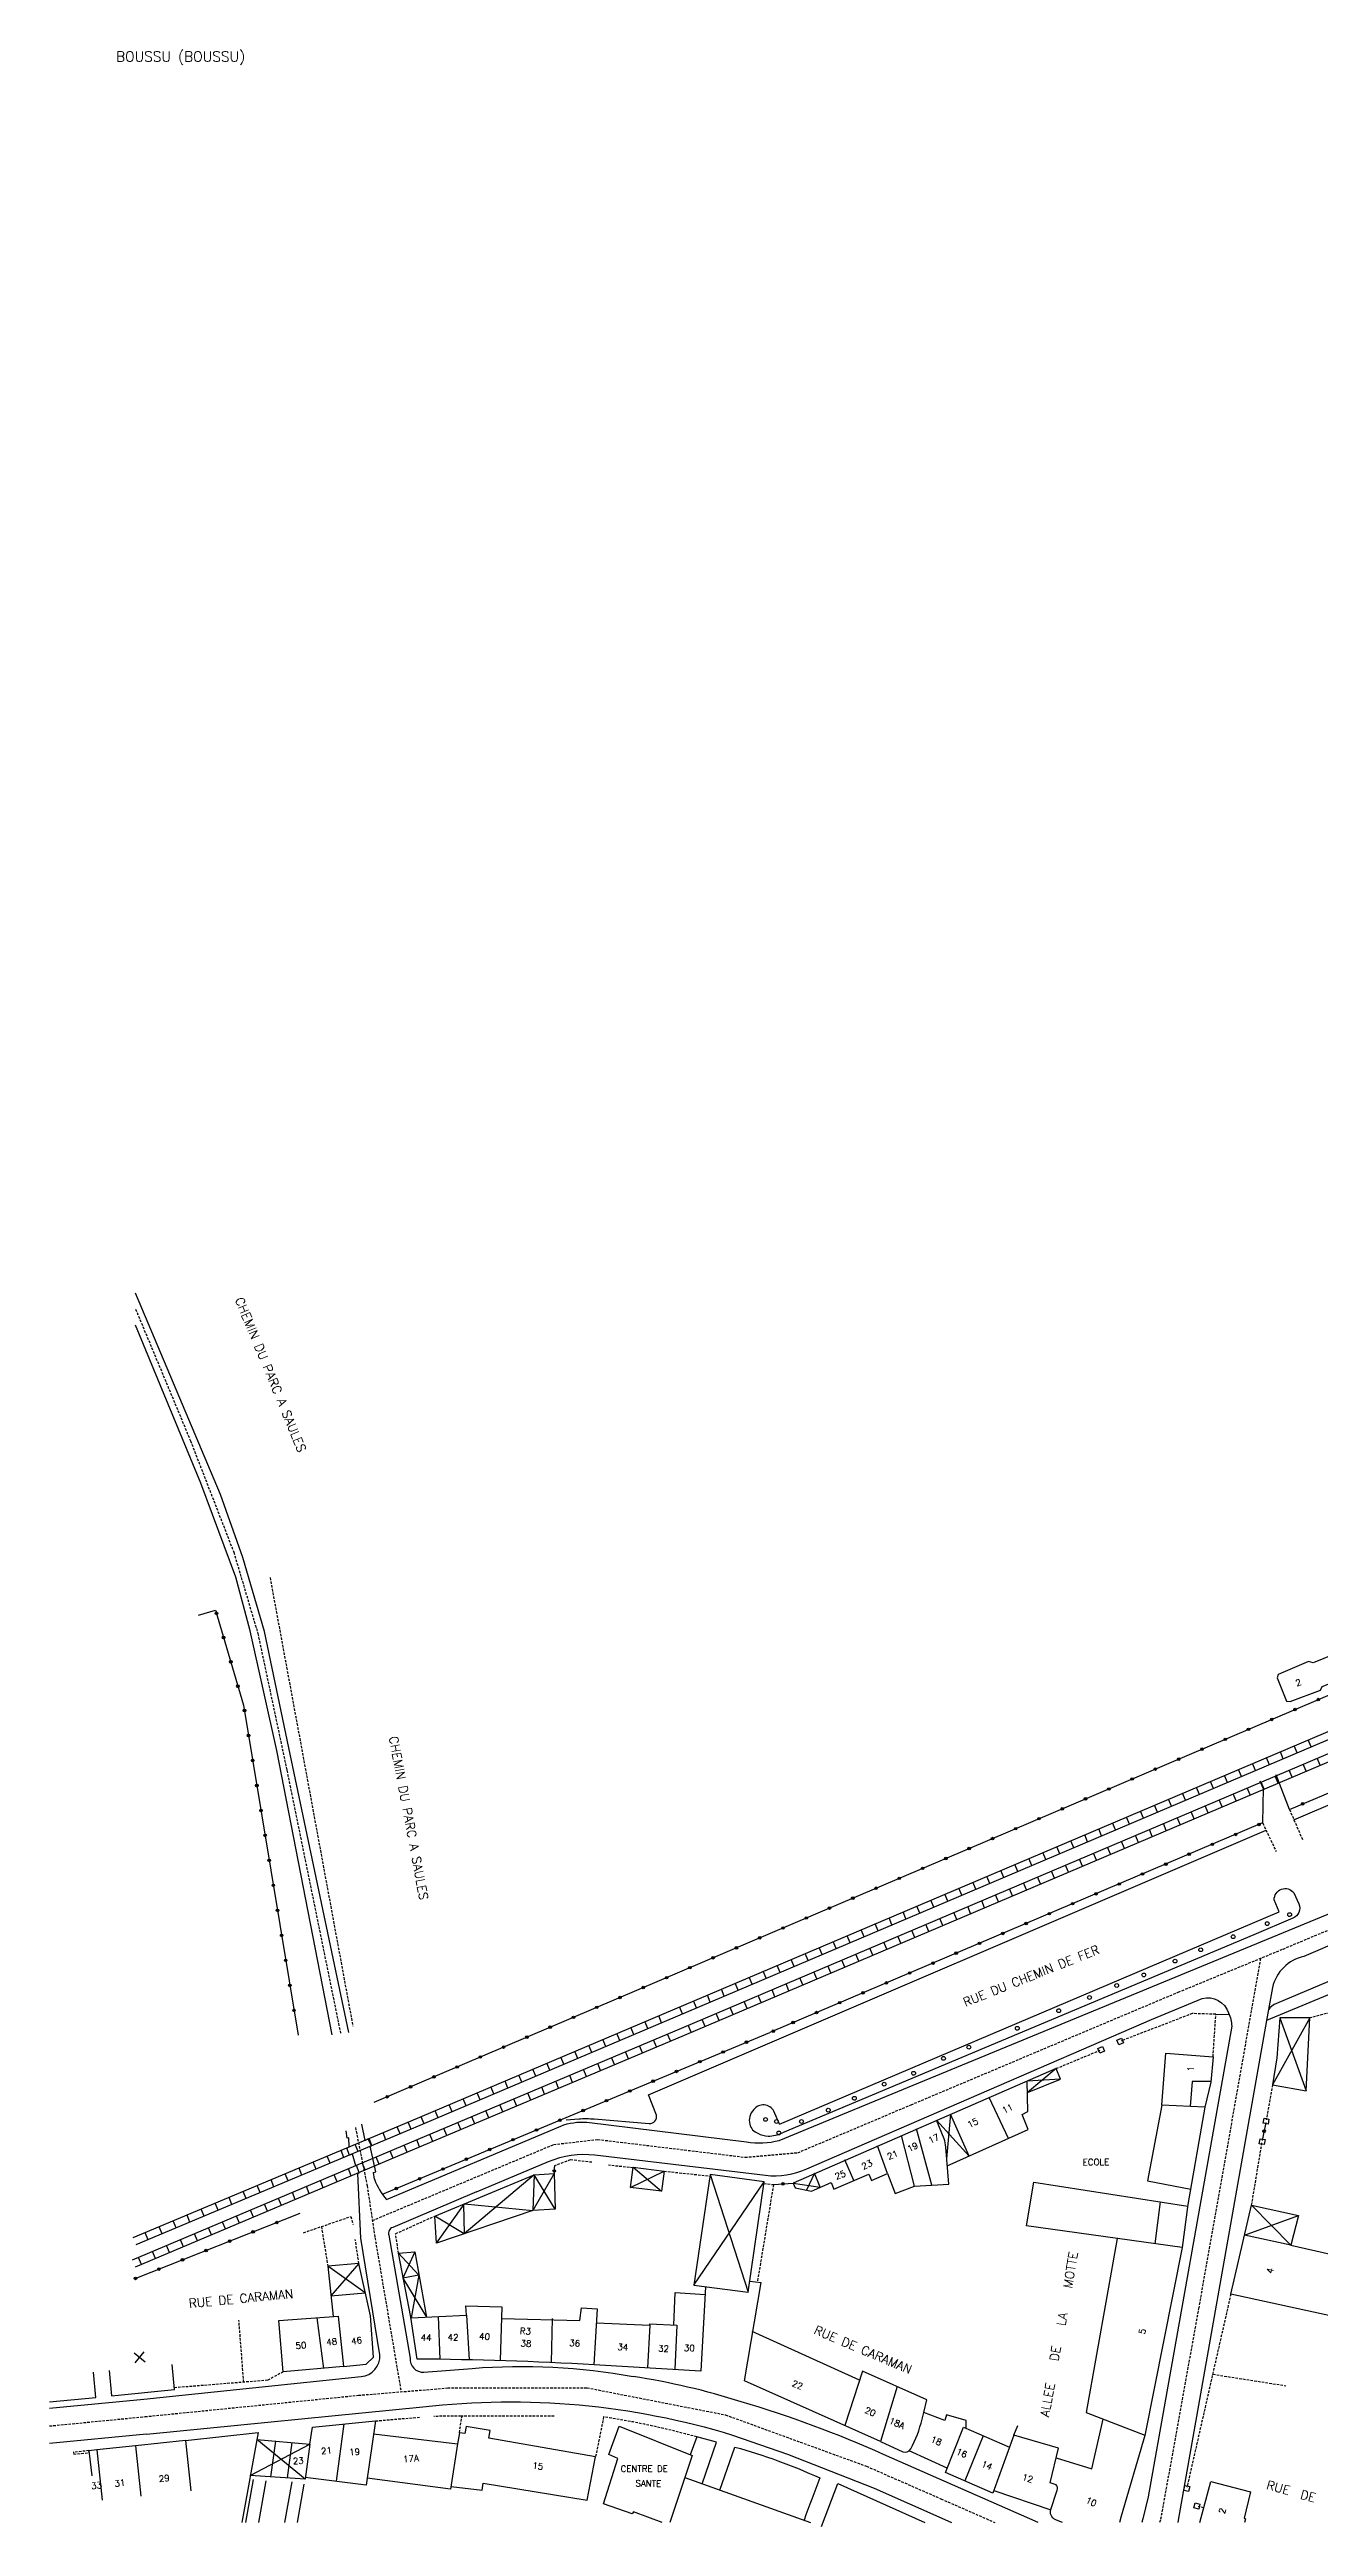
# Model space of a CAD drawing. Header units: millimetres. Extents: x 109000 to 110000, y 124999 to 126000.
# Drawn here: x 109000 to 109251.2, y 124999.2 to 125488.4 of the extents above; entities that cross this region are included whole.
import ezdxf
from ezdxf.enums import TextEntityAlignment as Align

# ---------------------------------------------------------------- set-up
doc = ezdxf.new("R2010")
doc.units = ezdxf.units.MM
doc.linetypes.add('DASHED', pattern=[0.75, 0.5, -0.25])
doc.layers.get('0').update_dxf_attribs({"linetype": 'CONTINUOUS'})
for name, color, linetype in [('W0001', 6, 'DASHED'), ('W0008', 7, 'CONTINUOUS'), ('W0100', 7, 'CONTINUOUS'), ('W0112', 1, 'DASHED'), ('W0310', 3, 'CONTINUOUS'), ('W0322', 7, 'CONTINUOUS'), ('W0420', 7, 'CONTINUOUS'), ('W0700', 7, 'CONTINUOUS'), ('W0980', 7, 'CONTINUOUS'), ('W0989', 7, 'CONTINUOUS'), ('W0991', 7, 'CONTINUOUS'), ('W1102', 7, 'CONTINUOUS')]:
    doc.layers.add(name, color=color, linetype=linetype)
doc.styles.get("Standard").update_dxf_attribs({"font": 'romans.shx', "width": 0.85})

# ---------------------------------------------------------------- blocks, each defined once
blk = doc.blocks.new('t112o')
at = {"color": 0, "linetype": 'Continuous'}
for p, q in [((-0.5, 0.5), (0.5, 0.5)), ((-0.5, -0.5), (-0.5, 0.5)), ((0.5, 0.5), (0.5, -0.5)), ((0.5, -0.5), (-0.5, -0.5))]:
    blk.add_line(p, q, dxfattribs=at)
blk = doc.blocks.new('t322o')
at = {"color": 0, "linetype": 'Continuous'}
for radius in [0.25, 0.15]:
    blk.add_circle((0, 0), radius, dxfattribs=at)
blk = doc.blocks.new('t991o')
at = {"color": 0, "linetype": 'Continuous'}
for p, q in [((-1, 1), (1, -1)), ((-1, -1), (1, 1))]:
    blk.add_line(p, q, dxfattribs=at)

msp = doc.modelspace()

# ---------------------------------------------------------------- linework, layer by layer
at = {"layer": 'W0001'}
for points in [[(109017, 125239.67), (109027.85, 125213.66), (109036.4, 125191.65), (109041.17, 125175.57), (109046.9, 125148.56), (109057.52, 125096.55)], [(109063.8, 125059.65), (109099.62, 125074.65), (109108.31, 125075.66), (109137.46, 125072.14), (109147.86, 125073.04), (109170.25, 125082.5), (109223.06, 125104.75), (109243.76, 125113.26), (109270.49, 125124.51), (109289.74, 125132.59), (109314.06, 125143.87), (109397.12, 125179.48)], [(109239.31, 125111.43), (109227.1, 125042.46)], [(109060.45, 125078.01), (109062.75, 125066.54), (109064.31, 125056.27), (109069.47, 125025.82)], [(109227.1, 125042.46), (109219.53, 125000.5), (109219.35, 125000)], [(109018.88, 125020.91), (109061.06, 125025.13), (109078.68, 125026.57), (109106.22, 125026.61), (109133.56, 125021.26), (109161.43, 125011.12), (109176.15, 125004.68), (109186.81, 125000)], [(109000, 125019.07), (109018.88, 125020.91)]]:
    msp.add_lwpolyline(points, dxfattribs=at)
at = {"layer": 'W0008'}
for points in [[(109042.48, 125175.96), (109038.19, 125190.57), (109033.77, 125203.02), (109017, 125242.79)], [(109039.66, 125176.1), (109036.85, 125186.68), (109029.88, 125205.3), (109017, 125236.5)], [(109044.89, 125152.5), (109039.66, 125176.1)], [(109047.32, 125153.02), (109042.48, 125175.96)], [(109245.91, 125138.79), (109290.85, 125158.03)], [(109055.85, 125096.34), (109044.89, 125152.5)], [(109059.18, 125096.76), (109047.32, 125153.02)], [(109245.02, 125140.85), (109242.39, 125147.65)], [(109239.83, 125145.02), (109239.23, 125146.45)], [(109239.83, 125145.02), (109239.72, 125138.16)], [(109157.9, 125081.09), (109290.04, 125135.58)], [(109144.26, 125078.7), (109242.99, 125120.61)], [(109272.37, 125112.37), (109240.46, 125099.14)], [(109240.46, 125099.14), (109223.04, 125000.47)], [(109230.47, 125100.39), (109233.1, 125100.35)], [(109064.22, 125067.79), (109064, 125069.1), (109064.46, 125069.24), (109063.37, 125074.35), (109063.62, 125074.38), (109062.95, 125075.78), (109062.4, 125075.46), (109061.7, 125078.65)], [(109106.16, 125079.05), (109137.73, 125075.2)], [(109060.93, 125068.92), (109061.21, 125069.1), (109060.67, 125070.52), (109060.52, 125070.44), (109059.85, 125072.72), (109059.26, 125072.53), (109058.74, 125073.96), (109059.22, 125074.19), (109059.14, 125075.95), (109058.82, 125075.9), (109058.62, 125077.35)], [(109061.5, 125056.14), (109060.93, 125068.92)], [(109000, 125022.6), (109018.63, 125024.39)], [(109019.14, 125017.44), (109000, 125015.59)], [(109145.85, 125013.49), (109162.93, 125006.76), (109176.91, 125000.58), (109178.22, 125000)], [(109223.04, 125000.47), (109222.95, 125000)]]:
    msp.add_lwpolyline(points, dxfattribs=at)
for points in [[(109102.07, 125079.55), (109104.57, 125079.73, -0.042655), (109107.66, 125079.7), (109118.5, 125078.82, 0.506451), (109119.93, 125080.47), (109118.35, 125084.44), (109240.4, 125136.72)], [(109245.88, 125124.39), (109246.86, 125122.17, -0.428439), (109245.69, 125119.35), (109238.01, 125116.07), (109144.83, 125076.98)], [(109242.99, 125120.61), (109242.01, 125122.98, -0.719124), (109245.88, 125124.39)], [(109271.78, 125122.03), (109247.88, 125111.81, 0.288825), (109241.68, 125105.69), (109240.46, 125099.14)], [(109268.19, 125113.34), (109242.48, 125102.49, 0.181035), (109240.85, 125101.23)], [(109217.76, 125099.35), (109227.77, 125103.47, -0.410106), (109232.97, 125100.63, -0.116405), (109233.61, 125098.01), (109217.1, 125005.1)], [(109084.4, 125065.33), (109098.63, 125071.28, -0.138104), (109107.75, 125072.6), (109141.5, 125068.57, 0.129521), (109149.65, 125069.86), (109217.76, 125099.35)], [(109101.02, 125078.3, -0.114454), (109106.16, 125079.05)], [(109137.73, 125075.2, 0.10524), (109144.2, 125075.47), (109157.9, 125081.09)], [(109139.15, 125081.55, 0.272539), (109138.4, 125078.65, 0.280868), (109139.98, 125076.91, 0.136403), (109141.98, 125076.33, 0.122889), (109144.83, 125076.98, 2.026386)], [(109144.26, 125078.7), (109143.15, 125081.24, 0.543901), (109139.15, 125081.55, 2.226819)], [(109064.22, 125067.79, 0.088597), (109066.56, 125063.82), (109101.02, 125078.3)], [(109084.4, 125065.33), (109067.81, 125058.28, 0.419509), (109067.07, 125056.75), (109071.3, 125032.49, 0.468859), (109073.99, 125029.7), (109083.54, 125030.45, -0.064618), (109115.33, 125028.84, -2.585765)], [(109018.63, 125024.39), (109061.59, 125028.82, 0.411448), (109065.27, 125033.13), (109061.5, 125056.14)], [(109019.14, 125017.44), (109073.78, 125022.82, -0.103506), (109134.99, 125017.28), (109145.85, 125013.49)], [(109195.34, 125000), (109164.81, 125013.43, 0.033712), (109136.66, 125023.85)], [(109217.1, 125005.1), (109216.04, 125000.72, -0.021845), (109215.84, 125000, -0.02523)]]:
    msp.add_lwpolyline(points, format="xyb", dxfattribs=at)
msp.add_arc((109094.14, 124890.03), 140.41, 72.3736, 81.3228, dxfattribs=at)
at = {"layer": 'W0100'}
for points in [[(109245.17, 125162.13), (109251.18, 125164.41), (109251.5, 125165.09), (109255.7, 125166.77), (109255.94, 125167.46), (109254.5, 125171.18), (109253.9, 125171.5), (109249.69, 125169.78), (109248.81, 125170.02), (109242.76, 125167.5), (109242.56, 125166.85), (109244.41, 125162.25), (109245.17, 125162.13)], [(109249.04, 125099.68), (109243.14, 125099.68), (109242.55, 125091.8), (109241.7, 125086.47), (109248.31, 125085.29), (109249.04, 125099.68), (109241.7, 125086.47)], [(109243.14, 125099.68), (109248.31, 125085.29)], [(109193.24, 125084.95), (109199.76, 125087.53), (109198.93, 125089.67), (109146.93, 125067.03)], [(109198.93, 125089.67), (109193.24, 125084.95)], [(109220.56, 125092.69), (109229.93, 125091.98), (109229.5, 125086.98), (109228.3, 125082.02), (109219.79, 125082.45), (109220.56, 125092.69)], [(109189.47, 125075.86), (109185.69, 125083.94)], [(109193.36, 125077.59), (109192.2, 125080.58), (109193.32, 125081.18), (109193.19, 125087.19)], [(109199.76, 125087.53), (109193.19, 125087.19)], [(109229.46, 125087.11), (109225.82, 125087.11), (109225.43, 125082.16)], [(109181.7, 125072.38), (109175.3, 125079.44)], [(109178.04, 125080.62), (109177.28, 125071.9)], [(109181.7, 125072.38), (109178.04, 125080.62)], [(109228.3, 125082.02), (109224.96, 125062.78), (109223.79, 125054.29), (109193.06, 125058.6), (109194.5, 125067.22), (109224.92, 125062.45)], [(109219.79, 125082.45), (109216.99, 125067.48), (109225.5, 125065.86)], [(109165.59, 125068.93), (109163.6, 125074.37)], [(109170.92, 125066.41), (109168.34, 125076.42)], [(109174.35, 125066.61), (109171.35, 125077.73)], [(109177.4, 125070.46), (109193.36, 125077.59)], [(109076.11, 125060.53), (109095.75, 125068.66), (109099.73, 125068.91), (109099.92, 125061.87), (109095.51, 125061.63), (109076.48, 125055.14), (109076.11, 125060.53)], [(109095.75, 125068.66), (109081.94, 125057.01)], [(109099.73, 125068.91), (109095.51, 125061.63)], [(109095.75, 125068.66), (109095.51, 125061.63)], [(109099.92, 125061.87), (109095.75, 125068.66)], [(109115.34, 125070.21), (109121.44, 125069.39), (109120.95, 125065.47), (109114.81, 125066.16), (109115.34, 125070.21), (109120.95, 125065.47)], [(109114.81, 125066.16), (109121.44, 125069.39)], [(109130.53, 125068.74), (109127.31, 125046.86), (109138.07, 125045.51), (109141.21, 125067.28), (109130.53, 125068.74), (109138.07, 125045.51)], [(109151.16, 125068.99), (109149.59, 125065.66)], [(109152.29, 125066.2), (109151.16, 125068.99)], [(109158.92, 125067.52), (109157.19, 125071.6)], [(109127.31, 125046.86), (109141.21, 125067.28)], [(109146.93, 125067.03), (109152.29, 125066.2)], [(109081.94, 125057.01), (109076.11, 125060.53)], [(109076.48, 125055.14), (109081.99, 125062.91), (109095.51, 125061.63)], [(109081.81, 125062.89), (109081.94, 125057.01)], [(109218.46, 125055.03), (109219.55, 125063.31)], [(109237.55, 125062.68), (109246.8, 125060.61), (109245.31, 125054.78), (109253.1, 125053.03), (109254.39, 125058.98), (109270.66, 125055.32), (109269.68, 125050.78), (109266.07, 125051.56), (109263.07, 125038.65), (109233.43, 125045.11), (109237.55, 125062.68), (109245.31, 125054.78), (109236.13, 125056.77), (109246.8, 125060.61)], [(109210.96, 125056.09), (109204.84, 125021.71)], [(109223.79, 125054.29), (109216.41, 125017.19), (109211.79, 125001.25)], [(109061.14, 125051.15), (109055, 125050.64), (109056.02, 125040.66)], [(109062.4, 125045.37), (109055, 125050.64)], [(109061.14, 125051.15), (109055.6, 125044.78)], [(109058.11, 125030.78), (109062.58, 125031.25), (109064.03, 125032.68), (109063.4, 125040.81), (109061.14, 125051.15)], [(109071.43, 125040.55), (109068.96, 125053.18), (109072.16, 125053.49), (109074.48, 125040.55)], [(109068.96, 125053.18), (109073, 125048.82)], [(109072.16, 125053.49), (109069.83, 125048.29)], [(109055.6, 125044.78), (109062.4, 125045.37)], [(109073, 125048.82), (109069.83, 125048.29)], [(109069.83, 125048.29), (109074.48, 125040.55)], [(109073, 125048.82), (109071.45, 125040.4)], [(109123.36, 125039), (109123.64, 125045.4), (109129.55, 125045.01)], [(109164.2, 125016), (109137.31, 125027.96), (109140.6, 125047.42)], [(109138.42, 125047.67), (109140.6, 125047.42)], [(109045.33, 125039.93), (109057.01, 125040.73), (109058.11, 125030.78), (109046.19, 125029.76), (109045.33, 125039.93)], [(109052.81, 125040.44), (109054.11, 125030.44)], [(109071.45, 125040.4), (109082.4, 125040.92), (109082.26, 125042.78), (109089.37, 125042.57), (109089.03, 125031.97)], [(109076.78, 125040.66), (109077.15, 125032.23)], [(109082.4, 125040.92), (109082.91, 125032.13)], [(109089.3, 125040.3), (109104.82, 125039.93), (109105.13, 125042.37), (109108.24, 125042.21)], [(109099.36, 125040.31), (109099.11, 125031.58)], [(109108.24, 125042.21), (109107.55, 125031.14)], [(109108.07, 125039.46), (109118.63, 125038.98), (109118.19, 125030.52)], [(109118.63, 125038.98), (109118.66, 125039.24), (109123.94, 125038.97)], [(109123.94, 125038.97), (109123.57, 125030.2)], [(109160.09, 125028.09), (109138.85, 125037.72)], [(109000, 125023.83), (109009.15, 125024.72), (109008.66, 125029.7)], [(109011.76, 125030.01), (109012.25, 125025.03), (109024.71, 125026.27), (109024.22, 125031.24)], [(109181.13, 125018.69), (109181.13, 125020.16), (109177.24, 125021.25), (109176.89, 125020.18), (109172.76, 125021.76), (109173.35, 125024.23), (109160.68, 125029.9), (109157.14, 125019.14)], [(109040.97, 125016.42), (109051.41, 125015.46), (109051.94, 125018.86), (109064.42, 125020.06)], [(109064.42, 125020.06), (109062.59, 125007.4), (109050.55, 125008.9)], [(109198.92, 125012.79), (109206, 125010.63), (109208.22, 125020.41)], [(109204.84, 125021.71), (109216.42, 125017.23)], [(109026.88, 125016.2), (109017, 125015.16), (109009.34, 125014.35), (109007.8, 125014.18), (109008.33, 125009.21)], [(109026.88, 125016.2), (109041.21, 125017.75), (109037.98, 125000)], [(109039.67, 125009.29), (109051.41, 125015.46)], [(109051.41, 125015.46), (109050.5, 125008.57), (109039.67, 125009.29)], [(109050.5, 125008.57), (109040.97, 125016.42)], [(109044.64, 125016.08), (109043.69, 125009.02)], [(109047.87, 125015.79), (109046.93, 125008.81)], [(109058.18, 125019.46), (109056.65, 125008.14)], [(109080.63, 125015.55), (109079.25, 125006.58), (109062.78, 125008.74)], [(109064.05, 125017.53), (109080.63, 125015.55)], [(109079.34, 125007.13), (109085.49, 125006.41), (109085.67, 125007.77), (109106.23, 125004.4), (109107.92, 125013), (109086.83, 125016.69), (109087.07, 125018.16), (109082.32, 125018.98), (109082.04, 125017.58), (109080.99, 125017.74), (109080.63, 125015.55)], [(109121.07, 125000), (109115.4, 125002.14), (109115.16, 125001.71), (109109.49, 125003.71), (109112.31, 125012.66), (109110.5, 125013.44), (109112.55, 125019.01), (109127.02, 125013.22), (109122.61, 125000)], [(109128.96, 125007.65), (109131.82, 125015.89), (109127.93, 125016.89), (109126.62, 125013.38)], [(109190.55, 125017.27), (109186.43, 125005.77), (109177.04, 125009.89), (109180.62, 125018.86), (109189.68, 125014.85)], [(109184.51, 125017.14), (109180.88, 125008.2)], [(109190.55, 125017.27), (109191.32, 125019.17)], [(109177.38, 125010.74), (109169.9, 125014.16)], [(109125.56, 125008.87), (109150.39, 125000)], [(109152.58, 124999.22), (109155.77, 125007.69), (109172.97, 125000)], [(109186.63, 125006.33), (109197.85, 125002.5)], [(109227.32, 125000), (109229.51, 125008.11), (109237.32, 125006.05), (109236.04, 125000.89), (109236.31, 125000.73), (109236.12, 125000)]]:
    msp.add_lwpolyline(points, dxfattribs=at)
for points in [[(109146.93, 125067.03), (109147.37, 125066.11), (109150.57, 125065.47), (109154.49, 125067.14), (109154.99, 125065.85), (109161.89, 125068.77), (109162.43, 125067.54), (109165.59, 125068.93), (109167.12, 125065.01), (109170.92, 125066.41), (109177.69, 125066.8), (109177.1, 125074.16, 0.049676), (109176.8, 125075.8), (109175.3, 125079.44)], [(109129.63, 125046.54), (109128.73, 125029.9), (109107.61, 125031.14, 0.013011), (109072.67, 125032.27), (109071.43, 125040.55)], [(109167.52, 125026.84), (109164.2, 125016), (109168.6, 125013.99, 0.399245), (109170.2, 125014.53, 0.05765), (109172.44, 125020.39), (109172.76, 125021.76)], [(109132.49, 125006.39), (109135.45, 125014.9, -0.039484), (109152.21, 125008.8, 0.001769), (109149.1, 125000.46, -0.72343)], [(109200.15, 125000), (109199.02, 125000.49, -0.388843), (109197.81, 125002.36), (109199.14, 125006.4, 0.277811), (109198.9, 125007.44), (109197.74, 125007.86), (109199.38, 125014.71), (109190.55, 125017.27)], [(109211.79, 125001.25), (109211.42, 125000, -0.431649)]]:
    msp.add_lwpolyline(points, format="xyb", dxfattribs=at)
at = {"layer": 'W0112'}
for p, q in [((109007.8, 125014.19), (109004.75, 125013.88)), ((109004.75, 125013.88), (109004.79, 125013.49))]:
    msp.add_line(p, q, dxfattribs=at)
for points in [[(109043.58, 125186.61), (109059.94, 125098.03)], [(109239.72, 125138.16), (109242.38, 125132.54)], [(109245.02, 125140.85), (109247.68, 125134.68)], [(109297.28, 125044.98), (109282.15, 125107.97), (109249.04, 125099.68)], [(109229.93, 125091.98), (109230.47, 125100.39), (109225.82, 125100.52), (109211.77, 125095.12)], [(109198.93, 125089.67), (109207.59, 125093.28)], [(109241.7, 125086.47), (109240.44, 125079.5)], [(109237.55, 125062.68), (109239.58, 125074.96)], [(109107.17, 125071.14), (109102.91, 125071.62), (109099.78, 125070.47), (109099.74, 125069.91)], [(109115.33, 125070.05), (109110.47, 125070.55)], [(109121.44, 125069.39), (109130.48, 125068.43)], [(109143.06, 125066.74), (109139.87, 125047.51)], [(109141.16, 125066.95), (109143.06, 125066.74)], [(109050.18, 125057.24), (109059.56, 125060.44), (109059.98, 125058.84)], [(109068.96, 125053.18), (109068.4, 125057.04), (109076.11, 125060.53)], [(109053.72, 125058.45), (109055, 125050.64)], [(109061.14, 125051.15), (109060.43, 125055.89)], [(109233.43, 125045.11), (109224.77, 125006.97)], [(109038.38, 125027.72), (109037.43, 125039.94)], [(109046.19, 125029.76), (109043.11, 125028.1), (109024.64, 125026.6)], [(109229.91, 125029.28), (109244.31, 125027.02)], [(109064.42, 125020.06), (109073.25, 125020.82)], [(109080.99, 125017.74), (109081.52, 125021.03)], [(109004.79, 125013.49), (109007.84, 125013.79), (109007.8, 125014.19)], [(109228.11, 125002.87), (109226.98, 125003.19)]]:
    msp.add_lwpolyline(points, dxfattribs=at)
for points in [[(109099.72, 125021.03), (109081.31, 125021.03, 0.007458), (109075.93, 125020.95, 1.183471)], [(109127.93, 125016.89, 0.029642), (109109.49, 125020.86), (109107.92, 125013)]]:
    msp.add_lwpolyline(points, format="xyb", dxfattribs=at)
at = {"layer": 'W0310'}
for points in [[(109040.25, 125008.48), (109038.76, 125000)], [(109042.73, 125008.25), (109041.29, 125000)], [(109047.87, 125008.02), (109046.46, 125000)], [(109050.28, 125007.55), (109048.95, 125000)]]:
    msp.add_lwpolyline(points, dxfattribs=at)
at = {"layer": 'W0322'}
for points in [[(109064.18, 125082.99), (109294.16, 125181.05), (109397.1, 125227.13)], [(109029.43, 125179.23), (109032.81, 125180.16), (109038.35, 125161.4), (109049.11, 125096.24)], [(109245.02, 125140.85), (109291.62, 125160.48), (109298.88, 125144.37), (109312.27, 125150.14)], [(109239.72, 125138.16), (109142.36, 125096.8)], [(109065.78, 125064.82), (109142.36, 125096.8)], [(109240.35, 125079.01), (109239.66, 125075.45)], [(109099.74, 125069.91), (109099.73, 125068.91)], [(109143.06, 125066.74), (109146.93, 125067.03)], [(109016.92, 125048.18), (109049.54, 125061.08)]]:
    msp.add_lwpolyline(points, dxfattribs=at)
at = {"layer": 'W0420', "color": 0}
for centre in [(109240.63, 125118.28), (109245.06, 125120.06), (109227.48, 125113.12), (109233.91, 125115.69), (109216.23, 125108.15), (109222.41, 125110.88), (109205.5, 125103.69), (109210.89, 125106.07), (109191.24, 125097.61), (109199.42, 125101.08), (109181.67, 125093.88), (109170.76, 125088.73), (109176.65, 125091.67), (109159.05, 125083.78), (109164.94, 125086.58), (109141.5, 125079.61), (109143.65, 125079.21), (109148.6, 125079.21), (109153.89, 125081.43), (109144.11, 125076.94)]:
    msp.add_circle(centre, 0.375, dxfattribs=at)
at = {"layer": 'W0700', "color": 0}
for p, q in [((109243.81, 125150.84), (109243.22, 125152.22)), ((109246.57, 125152.01), (109245.98, 125153.39)), ((109249.33, 125153.18), (109248.74, 125154.57)), ((109232.76, 125146.15), (109232.17, 125147.53)), ((109235.52, 125147.32), (109234.94, 125148.71)), ((109238.28, 125148.5), (109237.7, 125149.88)), ((109241.05, 125149.67), (109240.46, 125151.05)), ((109242.78, 125146.05), (109242.19, 125147.43)), ((109245.54, 125147.22), (109244.95, 125148.6)), ((109248.3, 125148.39), (109247.71, 125149.77)), ((109251.06, 125149.56), (109250.48, 125150.94)), ((109221.71, 125141.47), (109221.13, 125142.85)), ((109224.48, 125142.64), (109223.89, 125144.02)), ((109227.24, 125143.81), (109226.65, 125145.19)), ((109230, 125144.98), (109229.41, 125146.36)), ((109231.73, 125141.36), (109231.15, 125142.74)), ((109234.49, 125142.53), (109233.91, 125143.91)), ((109237.25, 125143.7), (109236.67, 125145.08)), ((109240.02, 125144.87), (109239.43, 125146.25)), ((109210.67, 125136.78), (109210.08, 125138.16)), ((109213.43, 125137.95), (109212.84, 125139.33)), ((109216.19, 125139.12), (109215.61, 125140.5)), ((109218.95, 125140.29), (109218.37, 125141.67)), ((109220.68, 125136.67), (109220.1, 125138.05)), ((109223.45, 125137.84), (109222.86, 125139.22)), ((109226.21, 125139.01), (109225.62, 125140.39)), ((109228.97, 125140.18), (109228.38, 125141.57)), ((109196.86, 125130.92), (109196.27, 125132.3)), ((109199.62, 125132.09), (109199.04, 125133.47)), ((109202.38, 125133.26), (109201.8, 125134.64)), ((109205.14, 125134.43), (109204.56, 125135.81)), ((109206.88, 125130.81), (109206.29, 125132.19)), ((109207.91, 125135.61), (109207.32, 125136.99)), ((109209.64, 125131.98), (109209.05, 125133.36)), ((109212.4, 125133.15), (109211.81, 125134.53)), ((109215.16, 125134.32), (109214.58, 125135.71)), ((109217.92, 125135.5), (109217.34, 125136.88)), ((109185.81, 125126.23), (109185.23, 125127.61)), ((109188.57, 125127.4), (109187.99, 125128.78)), ((109191.34, 125128.57), (109190.75, 125129.96)), ((109194.1, 125129.75), (109193.51, 125131.13)), ((109195.83, 125126.12), (109195.24, 125127.5)), ((109198.59, 125127.29), (109198.01, 125128.67)), ((109201.35, 125128.46), (109200.77, 125129.85)), ((109204.12, 125129.64), (109203.53, 125131.02)), ((109174.77, 125121.54), (109174.18, 125122.92)), ((109177.53, 125122.72), (109176.94, 125124.1)), ((109180.29, 125123.89), (109179.7, 125125.27)), ((109183.05, 125125.06), (109182.47, 125126.44)), ((109184.78, 125121.43), (109184.2, 125122.81)), ((109187.55, 125122.6), (109186.96, 125123.98)), ((109190.31, 125123.78), (109189.72, 125125.16)), ((109193.07, 125124.95), (109192.48, 125126.33)), ((109163.72, 125116.86), (109163.13, 125118.24)), ((109166.48, 125118.03), (109165.9, 125119.41)), ((109169.24, 125119.2), (109168.66, 125120.58)), ((109172, 125120.37), (109171.42, 125121.75)), ((109173.74, 125116.74), (109173.15, 125118.12)), ((109176.5, 125117.92), (109175.91, 125119.3)), ((109179.26, 125119.09), (109178.68, 125120.47)), ((109182.02, 125120.26), (109181.44, 125121.64)), ((109152.67, 125112.17), (109152.09, 125113.55)), ((109155.43, 125113.34), (109154.85, 125114.72)), ((109158.2, 125114.51), (109157.61, 125115.89)), ((109160.96, 125115.68), (109160.37, 125117.06)), ((109162.69, 125112.06), (109162.11, 125113.44)), ((109165.45, 125113.23), (109164.87, 125114.61)), ((109168.22, 125114.4), (109167.63, 125115.78)), ((109170.98, 125115.57), (109170.39, 125116.95)), ((109141.63, 125107.48), (109141.04, 125108.86)), ((109144.39, 125108.65), (109143.8, 125110.03)), ((109147.15, 125109.82), (109146.56, 125111.21)), ((109149.91, 125111), (109149.33, 125112.38)), ((109151.65, 125107.37), (109151.06, 125108.75)), ((109154.41, 125108.54), (109153.82, 125109.92)), ((109157.17, 125109.71), (109156.58, 125111.09)), ((109159.93, 125110.88), (109159.34, 125112.26)), ((109127.82, 125101.62), (109127.23, 125103)), ((109130.58, 125102.79), (109129.99, 125104.17)), ((109133.34, 125103.96), (109132.76, 125105.35)), ((109136.1, 125105.14), (109135.52, 125106.52)), ((109137.84, 125101.51), (109137.25, 125102.89)), ((109138.86, 125106.31), (109138.28, 125107.69)), ((109140.6, 125102.68), (109140.01, 125104.06)), ((109143.36, 125103.85), (109142.77, 125105.23)), ((109146.12, 125105.02), (109145.54, 125106.4)), ((109148.88, 125106.2), (109148.3, 125107.58)), ((109118.2, 125097.54), (109117.62, 125098.92)), ((109120.96, 125098.71), (109120.38, 125100.09)), ((109125.06, 125100.45), (109124.47, 125101.83)), ((109126.79, 125096.82), (109126.21, 125098.2)), ((109129.55, 125097.99), (109128.97, 125099.37)), ((109132.31, 125099.16), (109131.73, 125100.54)), ((109135.08, 125100.34), (109134.49, 125101.72)), ((109104.4, 125091.67), (109103.81, 125093.05)), ((109107.16, 125092.85), (109106.57, 125094.23)), ((109109.92, 125094.02), (109109.33, 125095.4)), ((109112.68, 125095.19), (109112.09, 125096.57)), ((109115.44, 125096.37), (109114.86, 125097.75)), ((109117.19, 125092.76), (109116.61, 125094.14)), ((109119.95, 125093.93), (109119.37, 125095.31)), ((109122.72, 125095.1), (109122.14, 125096.48)), ((109093.35, 125086.98), (109092.77, 125088.36)), ((109096.11, 125088.15), (109095.53, 125089.53)), ((109098.88, 125089.33), (109098.29, 125090.71)), ((109101.64, 125090.5), (109101.05, 125091.88)), ((109103.37, 125086.93), (109102.79, 125088.31)), ((109106.14, 125088.1), (109105.55, 125089.48)), ((109108.9, 125089.26), (109108.32, 125090.64)), ((109111.66, 125090.43), (109111.08, 125091.81)), ((109114.43, 125091.6), (109113.84, 125092.98)), ((109082.31, 125082.29), (109081.72, 125083.67)), ((109085.07, 125083.46), (109084.48, 125084.84)), ((109087.83, 125084.64), (109087.24, 125086.02)), ((109090.59, 125085.81), (109090.01, 125087.19)), ((109092.32, 125082.26), (109091.73, 125083.64)), ((109095.08, 125083.43), (109094.5, 125084.81)), ((109097.84, 125084.6), (109097.26, 125085.98)), ((109100.61, 125085.76), (109100.02, 125087.14)), ((109071.47, 125077.69), (109070.89, 125079.07)), ((109074.02, 125078.77), (109073.44, 125080.15)), ((109076.79, 125079.94), (109076.2, 125081.32)), ((109079.55, 125081.12), (109078.96, 125082.5)), ((109081.26, 125077.6), (109080.68, 125078.98)), ((109084.02, 125078.76), (109083.44, 125080.14)), ((109086.79, 125079.93), (109086.21, 125081.31)), ((109089.55, 125081.1), (109088.97, 125082.48)), ((109058.19, 125072.11), (109057.61, 125073.5)), ((109060.96, 125073.28), (109060.38, 125074.66)), ((109063.72, 125074.44), (109063.14, 125075.82)), ((109066.49, 125075.6), (109065.91, 125076.98)), ((109069.26, 125076.76), (109068.68, 125078.14)), ((109070.69, 125073.13), (109070.1, 125074.51)), ((109073.14, 125074.17), (109072.56, 125075.55)), ((109075.73, 125075.26), (109075.15, 125076.64)), ((109078.5, 125076.43), (109077.91, 125077.81)), ((109047.13, 125067.47), (109046.55, 125068.85)), ((109049.89, 125068.63), (109049.31, 125070.01)), ((109052.66, 125069.79), (109052.08, 125071.17)), ((109055.43, 125070.95), (109054.85, 125072.34)), ((109056.87, 125067.3), (109056.28, 125068.68)), ((109059.63, 125068.47), (109059.05, 125069.85)), ((109062.39, 125069.63), (109061.81, 125071.02)), ((109065.16, 125070.8), (109064.58, 125072.18)), ((109067.92, 125071.97), (109067.34, 125073.35)), ((109036.06, 125062.82), (109035.48, 125064.21)), ((109038.83, 125063.99), (109038.25, 125065.37)), ((109041.6, 125065.15), (109041.01, 125066.53)), ((109044.36, 125066.31), (109043.78, 125067.69)), ((109045.81, 125062.64), (109045.23, 125064.02)), ((109048.57, 125063.8), (109047.99, 125065.18)), ((109051.34, 125064.97), (109050.76, 125066.35)), ((109054.1, 125066.13), (109053.52, 125067.52)), ((109025, 125058.18), (109024.42, 125059.56)), ((109027.76, 125059.34), (109027.18, 125060.72)), ((109030.53, 125060.5), (109029.95, 125061.89)), ((109033.3, 125061.66), (109032.72, 125063.05)), ((109034.75, 125057.97), (109034.17, 125059.35)), ((109037.52, 125059.14), (109036.94, 125060.52)), ((109040.28, 125060.3), (109039.7, 125061.68)), ((109043.05, 125061.47), (109042.46, 125062.85)), ((109019.47, 125055.86), (109018.89, 125057.24)), ((109022.23, 125057.02), (109021.65, 125058.4)), ((109023.7, 125053.31), (109023.12, 125054.69)), ((109026.46, 125054.47), (109025.88, 125055.85)), ((109029.23, 125055.64), (109028.64, 125057.02)), ((109031.99, 125056.8), (109031.41, 125058.19)), ((109018.17, 125050.97), (109017.59, 125052.35)), ((109020.93, 125052.14), (109020.35, 125053.52))]:
    msp.add_line(p, q, dxfattribs=at)
at = {"layer": 'W0700'}
for points in [[(109123.14, 125101.27), (109317.79, 125183.86)], [(109123.73, 125099.88), (109318.37, 125182.48)], [(109124.9, 125097.64), (109283.62, 125165.01)], [(109125.48, 125096.26), (109284.2, 125163.63)], [(109071.44, 125079.3), (109123.14, 125101.27)], [(109072.02, 125077.92), (109123.73, 125099.88)], [(109072.87, 125075.68), (109124.9, 125097.65)], [(109073.45, 125074.3), (109125.48, 125096.26)], [(109016.55, 125056.26), (109071.44, 125079.3)], [(109016.43, 125051.87), (109072.87, 125075.68)], [(109017.02, 125050.49), (109073.45, 125074.3)], [(109017.13, 125054.88), (109072.02, 125077.92)]]:
    msp.add_lwpolyline(points, dxfattribs=at)
at = {"layer": 'W1102'}
for p, q in [((109017, 125015.16), (109018.04, 125005.21)), ((109026.88, 125016.2), (109027.92, 125006.25)), ((109009.34, 125014.35), (109010.4, 125004.4))]:
    msp.add_line(p, q, dxfattribs=at)

# ---------------------------------------------------------------- block references
at = {"layer": 'W0112'}
for p, rotation in [((109207.82, 125093.38), 202.9330973414546), ((109211.54, 125095.02), 23.16463954974703), ((109240.39, 125079.25), 78.76461861121618), ((109239.62, 125075.2), 261.0462042850548), ((109224.72, 125006.73), 77.46500024822019), ((109226.73, 125003.26), 344.8215271607801)]:
    msp.add_blockref('t112o', p, dxfattribs=dict(at, rotation=rotation))
at = {"layer": 'W0322'}
for p, rotation in [((109032.99, 125179.58), 286.4483080647138), ((109034.4, 125174.78), 286.4483080647138), ((109035.82, 125169.99), 286.4483080647138), ((109037.23, 125165.19), 286.4483080647138), ((109250.72, 125162.53), 23.0912751583232), ((109038.52, 125160.37), 279.3793392157936), ((109236.92, 125156.65), 23.0912751583232), ((109241.52, 125158.61), 23.0912751583232), ((109246.12, 125160.57), 23.0912751583232), ((109039.34, 125155.43), 279.3793392157936), ((109227.73, 125152.73), 23.0912751583232), ((109232.33, 125154.69), 23.0912751583232), ((109040.15, 125150.5), 279.3793392157936), ((109213.93, 125146.84), 23.0912751583232), ((109218.53, 125148.8), 23.0912751583232), ((109223.13, 125150.76), 23.0912751583232), ((109040.97, 125145.57), 279.3793392157936), ((109204.73, 125142.92), 23.0912751583232), ((109209.33, 125144.88), 23.0912751583232), ((109247.62, 125141.95), 22.84198195719794), ((109041.78, 125140.63), 279.3793392157936), ((109190.93, 125137.04), 23.0912751583232), ((109195.53, 125139), 23.0912751583232), ((109200.13, 125140.96), 23.0912751583232), ((109239, 125137.85), 203.0173426974901), ((109042.6, 125135.7), 279.3793392157936), ((109181.73, 125133.12), 23.0912751583232), ((109186.33, 125135.08), 23.0912751583232), ((109225.19, 125131.99), 203.0173426974901), ((109229.79, 125133.94), 203.0173426974901), ((109234.4, 125135.9), 203.0173426974901), ((109043.41, 125130.77), 279.3793392157936), ((109167.93, 125127.23), 23.0912751583232), ((109172.53, 125129.19), 23.0912751583232), ((109177.13, 125131.15), 23.0912751583232), ((109215.99, 125128.08), 203.0173426974901), ((109220.59, 125130.03), 203.0173426974901), ((109044.23, 125125.83), 279.3793392157936), ((109158.74, 125123.31), 23.0912751583232), ((109163.33, 125125.27), 23.0912751583232), ((109202.18, 125122.21), 203.0173426974901), ((109206.78, 125124.17), 203.0173426974901), ((109211.39, 125126.12), 203.0173426974901), ((109045.04, 125120.9), 279.3793392157936), ((109144.94, 125117.43), 23.0912751583232), ((109149.54, 125119.39), 23.0912751583232), ((109154.14, 125121.35), 23.0912751583232), ((109192.98, 125118.3), 203.0173426974901), ((109197.58, 125120.26), 203.0173426974901), ((109045.86, 125115.97), 279.3793392157936), ((109135.74, 125113.51), 23.0912751583232), ((109140.34, 125115.47), 23.0912751583232), ((109179.17, 125112.44), 203.0173426974901), ((109183.77, 125114.39), 203.0173426974901), ((109188.38, 125116.35), 203.0173426974901), ((109046.67, 125111.04), 279.3793392157936), ((109121.94, 125107.62), 23.0912751583232), ((109126.54, 125109.58), 23.0912751583232), ((109131.14, 125111.54), 23.0912751583232), ((109169.97, 125108.53), 203.0173426974901), ((109174.57, 125110.48), 203.0173426974901), ((109047.49, 125106.1), 279.3793392157936), ((109112.74, 125103.7), 23.0912751583232), ((109117.34, 125105.66), 23.0912751583232), ((109156.16, 125102.66), 203.0173426974901), ((109160.76, 125104.62), 203.0173426974901), ((109165.37, 125106.57), 203.0173426974901), ((109048.3, 125101.17), 279.3793392157936), ((109098.94, 125097.82), 23.0912751583232), ((109103.54, 125099.78), 23.0912751583232), ((109108.14, 125101.74), 23.0912751583232), ((109146.96, 125098.75), 203.0173426974901), ((109151.56, 125100.71), 203.0173426974901), ((109089.74, 125093.9), 23.0912751583232), ((109094.34, 125095.86), 23.0912751583232), ((109133.13, 125092.94), 22.6650344613658), ((109137.74, 125094.87), 22.6650344613658), ((109143.03, 125097.03), 203.0173426974901), ((109075.95, 125088.01), 23.0912751583232), ((109080.55, 125089.97), 23.0912751583232), ((109085.14, 125091.93), 23.0912751583232), ((109123.9, 125089.09), 22.6650344613658), ((109128.51, 125091.01), 22.6650344613658), ((109066.75, 125084.09), 23.0912751583232), ((109071.35, 125086.05), 23.0912751583232), ((109110.06, 125083.31), 22.6650344613658), ((109114.67, 125085.23), 22.6650344613658), ((109119.29, 125087.16), 22.6650344613658), ((109100.83, 125079.45), 22.6650344613658), ((109105.45, 125081.38), 22.6650344613658), ((109086.99, 125073.67), 22.6650344613658), ((109091.6, 125075.6), 22.6650344613658), ((109096.22, 125077.53), 22.6650344613658), ((109240.01, 125077.28), 259.0970797527359), ((109077.76, 125069.82), 22.6650344613658), ((109082.38, 125071.75), 22.6650344613658), ((109099.74, 125069.42), 269.3205914085416), ((109068.53, 125065.97), 22.6650344613658), ((109073.15, 125067.89), 22.6650344613658), ((109144.95, 125066.88), 4.234252415522524), ((109044.89, 125059.24), 21.56509497624222), ((109030.94, 125053.72), 21.56509497624222), ((109035.59, 125055.56), 21.56509497624222), ((109040.24, 125057.4), 21.56509497624222), ((109021.64, 125050.05), 21.56509497624222), ((109026.29, 125051.89), 21.56509497624222), ((109016.99, 125048.21), 21.56509497624222)]:
    msp.add_blockref('t322o', p, dxfattribs=dict(at, rotation=rotation))
at = {"layer": 'W0991', "rotation": 5.661744609726423}
msp.add_blockref('t991o', (109017.79, 125032.62), dxfattribs=at)

# ---------------------------------------------------------------- texts
at = {"layer": 'W0980'}
msp.add_text('BOUSSU (BOUSSU)', height=2, dxfattribs=at).set_placement((109025.9, 125486.89), align=Align.MIDDLE)
at = {"layer": 'W0989'}
for s, rotation, p in [('CHEMIN DU PARC A SAULES', 292.4672, (109043.7, 125226.7)), ('CHEMIN DU PARC A SAULES', 280.6567, (109070.98, 125139.14)), ('RUE DU CHEMIN DE FER', 21.6977, (109193.98, 125107.97)), ('MOTTE', 80.6952, (109201.76, 125049.88)), ('RUE DE CARAMAN', 5.4862, (109037.84, 125044.25)), ('LA', 80.6351, (109200.08, 125040.16)), ('RUE DE CARAMAN', 337.0311, (109160.77, 125034.13)), ('DE', 80.1293, (109198.72, 125033.39)), ('ALLEE', 79.9144, (109197.2, 125024.23)), ('RUE', 344.6785, (109242.82, 125006.88)), ('DE', 344.7241, (109248.7, 125005.23))]:
    msp.add_text(s, height=1.75, rotation=rotation, dxfattribs=at).set_placement(p, align=Align.MIDDLE)
at = {"layer": 'W0991'}
for s, rotation, p in [('2', 19.0376, (109246.77, 125165.89)), ('1', 86.8186, (109225.52, 125089.59)), ('15', 26.5534, (109182.46, 125078.93)), ('11', 25.9308, (109189.31, 125081.76)), ('19', 24.8936, (109170.55, 125074.16)), ('17', 24.1682, (109174.72, 125075.8)), ('25', 20.989, (109156.25, 125068.66)), ('23', 25.7293, (109161.53, 125070.67)), ('21', 23.4374, (109166.6, 125072.6)), ('ECOLE', 0.3329, (109206.79, 125071.18)), ('4', 77.2362, (109241.22, 125049.75)), ('50', 5.0215, (109049.69, 125034.98)), ('48', 5.5248, (109055.77, 125035.69)), ('46', 8.0131, (109060.67, 125035.92)), ('44', 358.8315, (109074.43, 125036.5)), ('42', 358.0595, (109079.75, 125036.58)), ('40', 357.4565, (109085.98, 125036.74)), ('R3', 357.0658, (109094.05, 125037.8)), ('38', 357.3988, (109094.16, 125035.35)), ('36', 356.5852, (109103.79, 125035.41)), ('34', 355.8172, (109113.3, 125034.63)), ('32', 357.6639, (109121.33, 125034.35)), ('30', 357.7257, (109126.44, 125034.46)), ('5', 78.2817, (109215.95, 125037.75)), ('22', 338.354, (109147.8, 125027.19)), ('20', 335.9354, (109162.19, 125021.89)), ('18A', 337.8199, (109167.45, 125019.61)), ('21', 5.5965, (109054.73, 125014.18)), ('18', 337.4071, (109175.23, 125016.13)), ('23', 1.5474, (109049.15, 125012.18)), ('19', 3.7704, (109060.29, 125013.94)), ('17A', 4.4451, (109071.42, 125012.64)), ('15', 352.0968, (109096.5, 125011.15)), ('16', 337.1908, (109180.26, 125013.71)), ('14', 337.7436, (109185.24, 125011.29)), ('33', 6.0439, (109009.31, 125007.3)), ('31', 6.0651, (109013.91, 125007.79)), ('29', 5.9905, (109022.67, 125008.72)), ('SANTE', 359.1053, (109118.34, 125007.72)), ('12', 342.1298, (109193.29, 125008.73)), ('10', 335.1064, (109205.85, 125004.09)), ('2', 74.2412, (109231.75, 125002.31))]:
    msp.add_text(s, height=1.25, rotation=rotation, dxfattribs=at).set_placement(p, align=Align.MIDDLE)
msp.add_text('CENTRE DE', height=1.25, dxfattribs=at).set_placement((109117.51, 125010.61), align=Align.MIDDLE)

doc.saveas('drawing.dxf')
